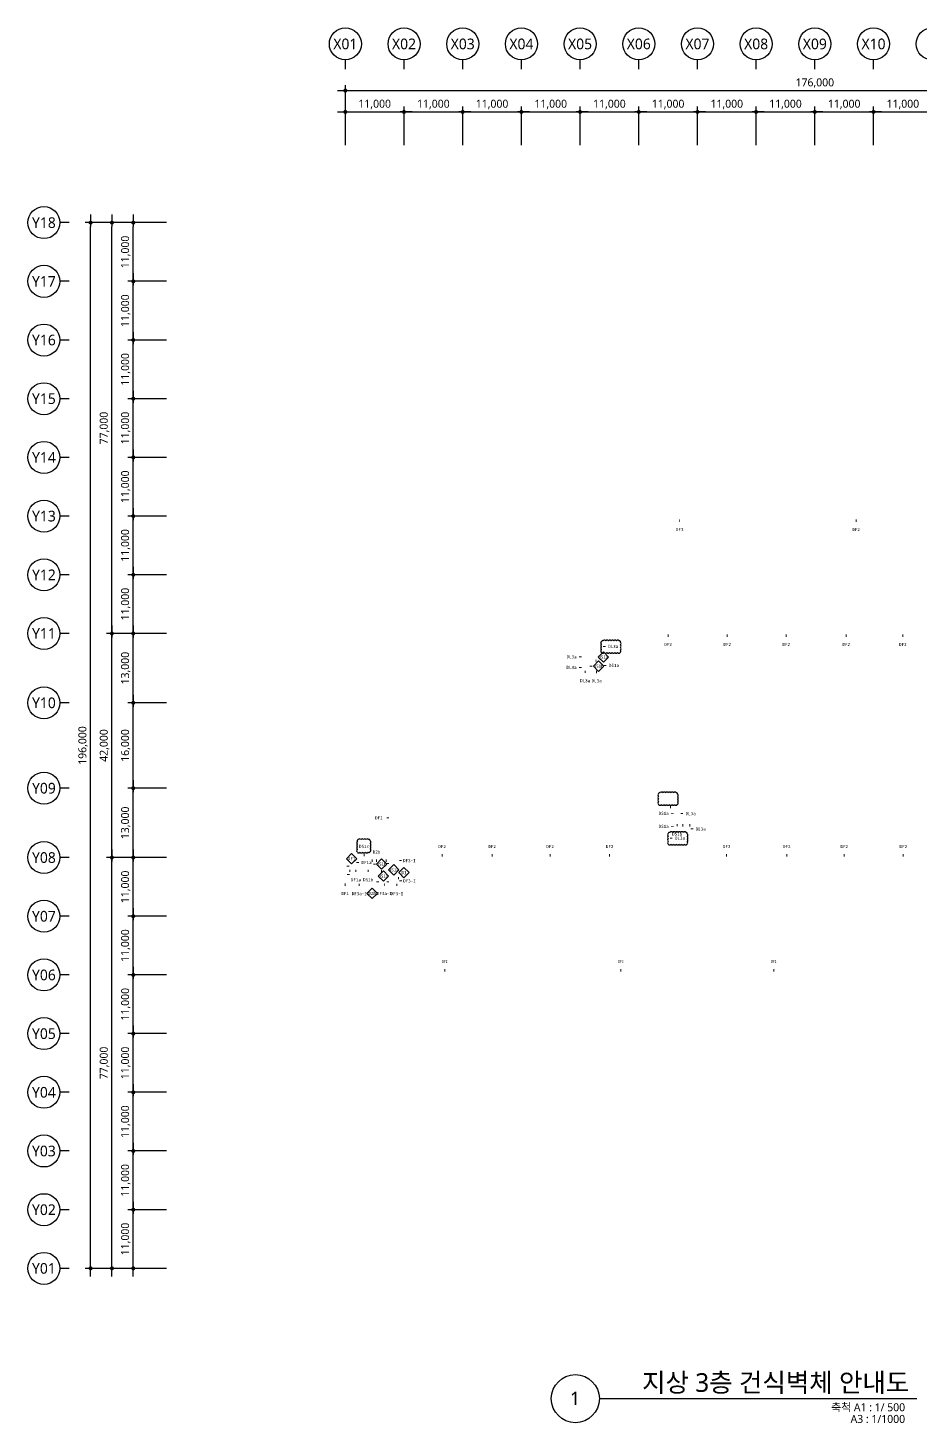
# Model space of a CAD drawing. Header units: millimetres. Extents: x 1205999 to 2806860, y 467935 to 2511436.
# Drawn here: x 2465999 to 2633231, y 1655935 to 1917436 of the extents above; entities that cross this region are included whole.
import ezdxf
from ezdxf.enums import TextEntityAlignment as Align

# ---------------------------------------------------------------- set-up
doc = ezdxf.new("R2010")
doc.units = ezdxf.units.MM
doc.header["$LTSCALE"] = 5
doc.header["$MEASUREMENT"] = 0
doc.layers.get('0').update_dxf_attribs({"linetype": 'CONTINUOUS'})
for name, color, linetype, lineweight in [('A-AXIS-BUBL', 7, 'CONTINUOUS', 25), ('A-DIMS', 7, 'CONTINUOUS', 25), ('A-MKXS-TEXT1', 3, 'CONTINUOUS', 25), ('A-MKXS-WALL', 6, 'CONTINUOUS', 20), ('A-XXXX-SYMB', 7, 'CONTINUOUS', 25), ('A-XXXX-TXT1', 3, 'CONTINUOUS', 25), ('A-XXXX-TXT2', 3, 'CONTINUOUS', 25), ('REV-202205', 20, 'CONTINUOUS', 25)]:
    doc.layers.add(name, color=color, linetype=linetype, lineweight=lineweight)
doc.layers.add('WAL-TAG', color=3, linetype='CONTINUOUS')
doc.styles.add('HY울릉도L', font='')
doc.styles.add('돋움체', font='')
doc.styles.add('라파즈석고', font='')
doc.styles.add('맑은고딕', font='malgun.ttf')
doc.styles.get('HY울릉도L').set_extended_font_data('HYwulM')
doc.styles.get('돋움체').set_extended_font_data('DotumChe')
doc.styles.get('라파즈석고').set_extended_font_data('DotumChe')
doc.dimstyles.new('CDIM', dxfattribs={"dimtxt": 3, "dimasz": 1.5, "dimexe": 2, "dimexo": 1, "dimgap": 1, "dimtad": 1, "dimdec": 0, "dimrnd": 0.5, "dimzin": 0, "dimdsep": 32, "dimlunit": 6, "dimtxsty": 'HY울릉도L', "dimblk1": '_CIDOT', "dimblk2": '_CIDOT', "dimsah": 1, "dimcen": 5.5, "dimclrd": 2, "dimclre": 2, "dimclrt": 7, "dimadec": 0, "dimazin": 0, "dimtfac": 1, "dimtdec": 0, "dimtix": 1, "dimtmove": 2, "dimatfit": 1, "dimldrblk": '_CIDOT', "dimfxl": 1, "dimtolj": 1, "dimtzin": 0, "dimlwd": -1, "dimarcsym": 0})

# ---------------------------------------------------------------- blocks, each defined once
blk = doc.blocks.new('_CIDOT')
at = {"color": 0, "linetype": 'ByBlock'}
blk.add_line((2, 0), (-1, 0), dxfattribs=at)
at = {"color": 0, "linetype": 'ByBlock', "const_width": 0.5}
blk.add_lwpolyline([(-0.25, 0, 1), (0.25, 0, 1)], format="xyb", close=True, dxfattribs=at)
blk = doc.blocks.new('*D4')
at = {"layer": 'A-DIMS', "lineweight": -2, "transparency": 16777216}
for p, q in [((93193, 67121), (85943, 67121)), ((93193, 56121), (85943, 56121))]:
    blk.add_line(p, q, dxfattribs=at)
at = {"layer": 'A-DIMS', "transparency": 16777216}
blk.add_line((86943, 56871), (86943, 66371), dxfattribs=at)
at = {"layer": 'A-DIMS', "transparency": 16777216, "xscale": 750, "yscale": 750, "zscale": 750}
for p, rotation in [((86943, 67121), 90), ((86943, 56121), 270)]:
    blk.add_blockref('_CIDOT', p, dxfattribs=dict(at, rotation=rotation))
at = {"layer": 'A-DIMS', "color": 3, "transparency": 16777216, "insert": (85538, 61621), "char_height": 1500, "attachment_point": 5, "rotation": 90, "style": '맑은고딕'}
blk.add_mtext('\\A1;11,000', dxfattribs=at)
blk = doc.blocks.new('*D5')
at = {"layer": 'A-DIMS', "lineweight": -2, "transparency": 16777216}
for p, q in [((93193, 78121), (85943, 78121)), ((93193, 67121), (85943, 67121))]:
    blk.add_line(p, q, dxfattribs=at)
at = {"layer": 'A-DIMS', "transparency": 16777216}
blk.add_line((86943, 67871), (86943, 77371), dxfattribs=at)
at = {"layer": 'A-DIMS', "transparency": 16777216, "xscale": 750, "yscale": 750, "zscale": 750}
for p, rotation in [((86943, 78121), 90), ((86943, 67121), 270)]:
    blk.add_blockref('_CIDOT', p, dxfattribs=dict(at, rotation=rotation))
at = {"layer": 'A-DIMS', "color": 3, "transparency": 16777216, "insert": (85538, 72621), "char_height": 1500, "attachment_point": 5, "rotation": 90, "style": '맑은고딕'}
blk.add_mtext('\\A1;11,000', dxfattribs=at)
blk = doc.blocks.new('*D6')
at = {"layer": 'A-DIMS', "lineweight": -2, "transparency": 16777216}
for p, q in [((93193, 89121), (85943, 89121)), ((93193, 78121), (85943, 78121))]:
    blk.add_line(p, q, dxfattribs=at)
at = {"layer": 'A-DIMS', "transparency": 16777216}
blk.add_line((86943, 78871), (86943, 88371), dxfattribs=at)
at = {"layer": 'A-DIMS', "transparency": 16777216, "xscale": 750, "yscale": 750, "zscale": 750}
for p, rotation in [((86943, 89121), 90), ((86943, 78121), 270)]:
    blk.add_blockref('_CIDOT', p, dxfattribs=dict(at, rotation=rotation))
at = {"layer": 'A-DIMS', "color": 3, "transparency": 16777216, "insert": (85538, 83621), "char_height": 1500, "attachment_point": 5, "rotation": 90, "style": '맑은고딕'}
blk.add_mtext('\\A1;11,000', dxfattribs=at)
blk = doc.blocks.new('*D7')
at = {"layer": 'A-DIMS', "lineweight": -2, "transparency": 16777216}
for p, q in [((93193, 100121), (85943, 100121)), ((93193, 89121), (85943, 89121))]:
    blk.add_line(p, q, dxfattribs=at)
at = {"layer": 'A-DIMS', "transparency": 16777216}
blk.add_line((86943, 89871), (86943, 99371), dxfattribs=at)
at = {"layer": 'A-DIMS', "transparency": 16777216, "xscale": 750, "yscale": 750, "zscale": 750}
for p, rotation in [((86943, 100121), 90), ((86943, 89121), 270)]:
    blk.add_blockref('_CIDOT', p, dxfattribs=dict(at, rotation=rotation))
at = {"layer": 'A-DIMS', "color": 3, "transparency": 16777216, "insert": (85538, 94621), "char_height": 1500, "attachment_point": 5, "rotation": 90, "style": '맑은고딕'}
blk.add_mtext('\\A1;11,000', dxfattribs=at)
blk = doc.blocks.new('*D8')
at = {"layer": 'A-DIMS', "lineweight": -2, "transparency": 16777216}
for p, q in [((93193, 111121), (85943, 111121)), ((93193, 100121), (85943, 100121))]:
    blk.add_line(p, q, dxfattribs=at)
at = {"layer": 'A-DIMS', "transparency": 16777216}
blk.add_line((86943, 100871), (86943, 110371), dxfattribs=at)
at = {"layer": 'A-DIMS', "transparency": 16777216, "xscale": 750, "yscale": 750, "zscale": 750}
for p, rotation in [((86943, 111121), 90), ((86943, 100121), 270)]:
    blk.add_blockref('_CIDOT', p, dxfattribs=dict(at, rotation=rotation))
at = {"layer": 'A-DIMS', "color": 3, "transparency": 16777216, "insert": (85538, 105621), "char_height": 1500, "attachment_point": 5, "rotation": 90, "style": '맑은고딕'}
blk.add_mtext('\\A1;11,000', dxfattribs=at)
blk = doc.blocks.new('*D9')
at = {"layer": 'A-DIMS', "lineweight": -2, "transparency": 16777216}
for p, q in [((93193, 122121), (85943, 122121)), ((93193, 111121), (85943, 111121))]:
    blk.add_line(p, q, dxfattribs=at)
at = {"layer": 'A-DIMS', "transparency": 16777216}
blk.add_line((86943, 111871), (86943, 121371), dxfattribs=at)
at = {"layer": 'A-DIMS', "transparency": 16777216, "xscale": 750, "yscale": 750, "zscale": 750}
for p, rotation in [((86943, 122121), 90), ((86943, 111121), 270)]:
    blk.add_blockref('_CIDOT', p, dxfattribs=dict(at, rotation=rotation))
at = {"layer": 'A-DIMS', "color": 3, "transparency": 16777216, "insert": (85538, 116621), "char_height": 1500, "attachment_point": 5, "rotation": 90, "style": '맑은고딕'}
blk.add_mtext('\\A1;11,000', dxfattribs=at)
blk = doc.blocks.new('*D10')
at = {"layer": 'A-DIMS', "lineweight": -2, "transparency": 16777216}
for p, q in [((93193, 135121), (85943, 135121)), ((93193, 122121), (85943, 122121))]:
    blk.add_line(p, q, dxfattribs=at)
at = {"layer": 'A-DIMS', "transparency": 16777216}
blk.add_line((86943, 122871), (86943, 134371), dxfattribs=at)
at = {"layer": 'A-DIMS', "transparency": 16777216, "xscale": 750, "yscale": 750, "zscale": 750}
for p, rotation in [((86943, 135121), 90), ((86943, 122121), 270)]:
    blk.add_blockref('_CIDOT', p, dxfattribs=dict(at, rotation=rotation))
at = {"layer": 'A-DIMS', "color": 3, "transparency": 16777216, "insert": (85538, 128621), "char_height": 1500, "attachment_point": 5, "rotation": 90, "style": '맑은고딕'}
blk.add_mtext('\\A1;13,000', dxfattribs=at)
blk = doc.blocks.new('*D11')
at = {"layer": 'A-DIMS', "lineweight": -2, "transparency": 16777216}
for p, q in [((93193, 151121), (85943, 151121)), ((93193, 135121), (85943, 135121))]:
    blk.add_line(p, q, dxfattribs=at)
at = {"layer": 'A-DIMS', "transparency": 16777216}
blk.add_line((86943, 135871), (86943, 150371), dxfattribs=at)
at = {"layer": 'A-DIMS', "transparency": 16777216, "xscale": 750, "yscale": 750, "zscale": 750}
for p, rotation in [((86943, 151121), 90), ((86943, 135121), 270)]:
    blk.add_blockref('_CIDOT', p, dxfattribs=dict(at, rotation=rotation))
at = {"layer": 'A-DIMS', "color": 3, "transparency": 16777216, "insert": (85538, 143121), "char_height": 1500, "attachment_point": 5, "rotation": 90, "style": '맑은고딕'}
blk.add_mtext('\\A1;16,000', dxfattribs=at)
blk = doc.blocks.new('*D12')
at = {"layer": 'A-DIMS', "lineweight": -2, "transparency": 16777216}
for p, q in [((93193, 164121), (85943, 164121)), ((93193, 151121), (85943, 151121))]:
    blk.add_line(p, q, dxfattribs=at)
at = {"layer": 'A-DIMS', "transparency": 16777216}
blk.add_line((86943, 151871), (86943, 163371), dxfattribs=at)
at = {"layer": 'A-DIMS', "transparency": 16777216, "xscale": 750, "yscale": 750, "zscale": 750}
for p, rotation in [((86943, 164121), 90), ((86943, 151121), 270)]:
    blk.add_blockref('_CIDOT', p, dxfattribs=dict(at, rotation=rotation))
at = {"layer": 'A-DIMS', "color": 3, "transparency": 16777216, "insert": (85538, 157621), "char_height": 1500, "attachment_point": 5, "rotation": 90, "style": '맑은고딕'}
blk.add_mtext('\\A1;13,000', dxfattribs=at)
blk = doc.blocks.new('*D13')
at = {"layer": 'A-DIMS', "lineweight": -2, "transparency": 16777216}
for p, q in [((93193, 175121), (85943, 175121)), ((93193, 164121), (85943, 164121))]:
    blk.add_line(p, q, dxfattribs=at)
at = {"layer": 'A-DIMS', "transparency": 16777216}
blk.add_line((86943, 164871), (86943, 174371), dxfattribs=at)
at = {"layer": 'A-DIMS', "transparency": 16777216, "xscale": 750, "yscale": 750, "zscale": 750}
for p, rotation in [((86943, 175121), 90), ((86943, 164121), 270)]:
    blk.add_blockref('_CIDOT', p, dxfattribs=dict(at, rotation=rotation))
at = {"layer": 'A-DIMS', "color": 3, "transparency": 16777216, "insert": (85538, 169621), "char_height": 1500, "attachment_point": 5, "rotation": 90, "style": '맑은고딕'}
blk.add_mtext('\\A1;11,000', dxfattribs=at)
blk = doc.blocks.new('*D14')
at = {"layer": 'A-DIMS', "lineweight": -2, "transparency": 16777216}
for p, q in [((93193, 186121), (85943, 186121)), ((93193, 175121), (85943, 175121))]:
    blk.add_line(p, q, dxfattribs=at)
at = {"layer": 'A-DIMS', "transparency": 16777216}
blk.add_line((86943, 175871), (86943, 185371), dxfattribs=at)
at = {"layer": 'A-DIMS', "transparency": 16777216, "xscale": 750, "yscale": 750, "zscale": 750}
for p, rotation in [((86943, 186121), 90), ((86943, 175121), 270)]:
    blk.add_blockref('_CIDOT', p, dxfattribs=dict(at, rotation=rotation))
at = {"layer": 'A-DIMS', "color": 3, "transparency": 16777216, "insert": (85538, 180621), "char_height": 1500, "attachment_point": 5, "rotation": 90, "style": '맑은고딕'}
blk.add_mtext('\\A1;11,000', dxfattribs=at)
blk = doc.blocks.new('*D15')
at = {"layer": 'A-DIMS', "lineweight": -2, "transparency": 16777216}
for p, q in [((93193, 197121), (85943, 197121)), ((93193, 186121), (85943, 186121))]:
    blk.add_line(p, q, dxfattribs=at)
at = {"layer": 'A-DIMS', "transparency": 16777216}
blk.add_line((86943, 186871), (86943, 196371), dxfattribs=at)
at = {"layer": 'A-DIMS', "transparency": 16777216, "xscale": 750, "yscale": 750, "zscale": 750}
for p, rotation in [((86943, 197121), 90), ((86943, 186121), 270)]:
    blk.add_blockref('_CIDOT', p, dxfattribs=dict(at, rotation=rotation))
at = {"layer": 'A-DIMS', "color": 3, "transparency": 16777216, "insert": (85538, 191621), "char_height": 1500, "attachment_point": 5, "rotation": 90, "style": '맑은고딕'}
blk.add_mtext('\\A1;11,000', dxfattribs=at)
blk = doc.blocks.new('*D16')
at = {"layer": 'A-DIMS', "lineweight": -2, "transparency": 16777216}
for p, q in [((93193, 208121), (85943, 208121)), ((93193, 197121), (85943, 197121))]:
    blk.add_line(p, q, dxfattribs=at)
at = {"layer": 'A-DIMS', "transparency": 16777216}
blk.add_line((86943, 197871), (86943, 207371), dxfattribs=at)
at = {"layer": 'A-DIMS', "transparency": 16777216, "xscale": 750, "yscale": 750, "zscale": 750}
for p, rotation in [((86943, 208121), 90), ((86943, 197121), 270)]:
    blk.add_blockref('_CIDOT', p, dxfattribs=dict(at, rotation=rotation))
at = {"layer": 'A-DIMS', "color": 3, "transparency": 16777216, "insert": (85538, 202621), "char_height": 1500, "attachment_point": 5, "rotation": 90, "style": '맑은고딕'}
blk.add_mtext('\\A1;11,000', dxfattribs=at)
blk = doc.blocks.new('*D17')
at = {"layer": 'A-DIMS', "lineweight": -2, "transparency": 16777216}
for p, q in [((93193, 219121), (85943, 219121)), ((93193, 208121), (85943, 208121))]:
    blk.add_line(p, q, dxfattribs=at)
at = {"layer": 'A-DIMS', "transparency": 16777216}
blk.add_line((86943, 208871), (86943, 218371), dxfattribs=at)
at = {"layer": 'A-DIMS', "transparency": 16777216, "xscale": 750, "yscale": 750, "zscale": 750}
for p, rotation in [((86943, 219121), 90), ((86943, 208121), 270)]:
    blk.add_blockref('_CIDOT', p, dxfattribs=dict(at, rotation=rotation))
at = {"layer": 'A-DIMS', "color": 3, "transparency": 16777216, "insert": (85538, 213621), "char_height": 1500, "attachment_point": 5, "rotation": 90, "style": '맑은고딕'}
blk.add_mtext('\\A1;11,000', dxfattribs=at)
blk = doc.blocks.new('*D18')
at = {"layer": 'A-DIMS', "lineweight": -2, "transparency": 16777216}
for p, q in [((93193, 230121), (85943, 230121)), ((93193, 219121), (85943, 219121))]:
    blk.add_line(p, q, dxfattribs=at)
at = {"layer": 'A-DIMS', "transparency": 16777216}
blk.add_line((86943, 219871), (86943, 229371), dxfattribs=at)
at = {"layer": 'A-DIMS', "transparency": 16777216, "xscale": 750, "yscale": 750, "zscale": 750}
for p, rotation in [((86943, 230121), 90), ((86943, 219121), 270)]:
    blk.add_blockref('_CIDOT', p, dxfattribs=dict(at, rotation=rotation))
at = {"layer": 'A-DIMS', "color": 3, "transparency": 16777216, "insert": (85538, 224621), "char_height": 1500, "attachment_point": 5, "rotation": 90, "style": '맑은고딕'}
blk.add_mtext('\\A1;11,000', dxfattribs=at)
blk = doc.blocks.new('*D19')
at = {"layer": 'A-DIMS', "lineweight": -2, "transparency": 16777216}
for p, q in [((93193, 241121), (85943, 241121)), ((93193, 230121), (85943, 230121))]:
    blk.add_line(p, q, dxfattribs=at)
at = {"layer": 'A-DIMS', "transparency": 16777216}
blk.add_line((86943, 230871), (86943, 240371), dxfattribs=at)
at = {"layer": 'A-DIMS', "transparency": 16777216, "xscale": 750, "yscale": 750, "zscale": 750}
for p, rotation in [((86943, 241121), 90), ((86943, 230121), 270)]:
    blk.add_blockref('_CIDOT', p, dxfattribs=dict(at, rotation=rotation))
at = {"layer": 'A-DIMS', "color": 3, "transparency": 16777216, "insert": (85538, 235621), "char_height": 1500, "attachment_point": 5, "rotation": 90, "style": '맑은고딕'}
blk.add_mtext('\\A1;11,000', dxfattribs=at)
blk = doc.blocks.new('*D20')
at = {"layer": 'A-DIMS', "lineweight": -2, "transparency": 16777216}
for p, q in [((93193, 122121), (81943, 122121)), ((93193, 45121), (81943, 45121))]:
    blk.add_line(p, q, dxfattribs=at)
at = {"layer": 'A-DIMS', "transparency": 16777216}
blk.add_line((82943, 45871), (82943, 121371), dxfattribs=at)
at = {"layer": 'A-DIMS', "transparency": 16777216, "xscale": 750, "yscale": 750, "zscale": 750}
for p, rotation in [((82943, 122121), 90), ((82943, 45121), 270)]:
    blk.add_blockref('_CIDOT', p, dxfattribs=dict(at, rotation=rotation))
at = {"layer": 'A-DIMS', "color": 3, "transparency": 16777216, "insert": (81542, 83621), "char_height": 1500, "attachment_point": 5, "rotation": 90, "style": '맑은고딕'}
blk.add_mtext('\\A1;77,000', dxfattribs=at)
blk = doc.blocks.new('*D21')
at = {"layer": 'A-DIMS', "lineweight": -2, "transparency": 16777216}
for p, q in [((93193, 241121), (77943, 241121)), ((93193, 45121), (77943, 45121))]:
    blk.add_line(p, q, dxfattribs=at)
at = {"layer": 'A-DIMS', "transparency": 16777216}
blk.add_line((78943, 45871), (78943, 240371), dxfattribs=at)
at = {"layer": 'A-DIMS', "transparency": 16777216, "xscale": 750, "yscale": 750, "zscale": 750}
for p, rotation in [((78943, 241121), 90), ((78943, 45121), 270)]:
    blk.add_blockref('_CIDOT', p, dxfattribs=dict(at, rotation=rotation))
at = {"layer": 'A-DIMS', "color": 3, "transparency": 16777216, "insert": (77538, 143121), "char_height": 1500, "attachment_point": 5, "rotation": 90, "style": '맑은고딕'}
blk.add_mtext('\\A1;196,000', dxfattribs=at)
blk = doc.blocks.new('*D22')
at = {"layer": 'A-DIMS', "lineweight": -2, "transparency": 16777216}
for p, q in [((93193, 56121), (85943, 56121)), ((93193, 45121), (85943, 45121))]:
    blk.add_line(p, q, dxfattribs=at)
at = {"layer": 'A-DIMS', "transparency": 16777216}
blk.add_line((86943, 45871), (86943, 55371), dxfattribs=at)
at = {"layer": 'A-DIMS', "transparency": 16777216, "xscale": 750, "yscale": 750, "zscale": 750}
for p, rotation in [((86943, 56121), 90), ((86943, 45121), 270)]:
    blk.add_blockref('_CIDOT', p, dxfattribs=dict(at, rotation=rotation))
at = {"layer": 'A-DIMS', "color": 3, "transparency": 16777216, "insert": (85538, 50621), "char_height": 1500, "attachment_point": 5, "rotation": 90, "style": '맑은고딕'}
blk.add_mtext('\\A1;11,000', dxfattribs=at)
blk = doc.blocks.new('*D23')
at = {"layer": 'A-DIMS', "lineweight": -2, "transparency": 16777216}
for p, q in [((93193, 164121), (81943, 164121)), ((93193, 122121), (81943, 122121))]:
    blk.add_line(p, q, dxfattribs=at)
at = {"layer": 'A-DIMS', "transparency": 16777216}
blk.add_line((82943, 122871), (82943, 163371), dxfattribs=at)
at = {"layer": 'A-DIMS', "transparency": 16777216, "xscale": 750, "yscale": 750, "zscale": 750}
for p, rotation in [((82943, 164121), 90), ((82943, 122121), 270)]:
    blk.add_blockref('_CIDOT', p, dxfattribs=dict(at, rotation=rotation))
at = {"layer": 'A-DIMS', "color": 3, "transparency": 16777216, "insert": (81542, 143121), "char_height": 1500, "attachment_point": 5, "rotation": 90, "style": '맑은고딕'}
blk.add_mtext('\\A1;42,000', dxfattribs=at)
blk = doc.blocks.new('*D24')
at = {"layer": 'A-DIMS', "lineweight": -2, "transparency": 16777216}
for p, q in [((93193, 241121), (81943, 241121)), ((93193, 164121), (81943, 164121))]:
    blk.add_line(p, q, dxfattribs=at)
at = {"layer": 'A-DIMS', "transparency": 16777216}
blk.add_line((82943, 164871), (82943, 240371), dxfattribs=at)
at = {"layer": 'A-DIMS', "transparency": 16777216, "xscale": 750, "yscale": 750, "zscale": 750}
for p, rotation in [((82943, 241121), 90), ((82943, 164121), 270)]:
    blk.add_blockref('_CIDOT', p, dxfattribs=dict(at, rotation=rotation))
at = {"layer": 'A-DIMS', "color": 3, "transparency": 16777216, "insert": (81542, 202621), "char_height": 1500, "attachment_point": 5, "rotation": 90, "style": '맑은고딕'}
blk.add_mtext('\\A1;77,000', dxfattribs=at)
blk = doc.blocks.new('*D25')
at = {"layer": 'A-DIMS', "lineweight": -2, "transparency": 16777216}
for p, q in [((148693, 255621), (148693, 262871)), ((159693, 255621), (159693, 262871))]:
    blk.add_line(p, q, dxfattribs=at)
at = {"layer": 'A-DIMS', "transparency": 16777216}
blk.add_line((149443, 261871), (158943, 261871), dxfattribs=at)
at = {"layer": 'A-DIMS', "transparency": 16777216, "xscale": 750, "yscale": 750, "zscale": 750, "rotation": 180}
blk.add_blockref('_CIDOT', (148693, 261871), dxfattribs=at)
at = {"layer": 'A-DIMS', "transparency": 16777216, "xscale": 750, "yscale": 750, "zscale": 750}
blk.add_blockref('_CIDOT', (159693, 261871), dxfattribs=at)
at = {"layer": 'A-DIMS', "color": 3, "transparency": 16777216, "insert": (154193, 263275), "char_height": 1500, "attachment_point": 5, "style": '맑은고딕'}
blk.add_mtext('\\A1;11,000', dxfattribs=at)
blk = doc.blocks.new('*D26')
at = {"layer": 'A-DIMS', "lineweight": -2, "transparency": 16777216}
for p, q in [((159693, 255621), (159693, 262871)), ((170693, 255621), (170693, 262871))]:
    blk.add_line(p, q, dxfattribs=at)
at = {"layer": 'A-DIMS', "transparency": 16777216}
blk.add_line((160443, 261871), (169943, 261871), dxfattribs=at)
at = {"layer": 'A-DIMS', "transparency": 16777216, "xscale": 750, "yscale": 750, "zscale": 750, "rotation": 180}
blk.add_blockref('_CIDOT', (159693, 261871), dxfattribs=at)
at = {"layer": 'A-DIMS', "transparency": 16777216, "xscale": 750, "yscale": 750, "zscale": 750}
blk.add_blockref('_CIDOT', (170693, 261871), dxfattribs=at)
at = {"layer": 'A-DIMS', "color": 3, "transparency": 16777216, "insert": (165193, 263275), "char_height": 1500, "attachment_point": 5, "style": '맑은고딕'}
blk.add_mtext('\\A1;11,000', dxfattribs=at)
blk = doc.blocks.new('*D27')
at = {"layer": 'A-DIMS', "lineweight": -2, "transparency": 16777216}
for p, q in [((170693, 255621), (170693, 262871)), ((181693, 255621), (181693, 262871))]:
    blk.add_line(p, q, dxfattribs=at)
at = {"layer": 'A-DIMS', "transparency": 16777216}
blk.add_line((171443, 261871), (180943, 261871), dxfattribs=at)
at = {"layer": 'A-DIMS', "transparency": 16777216, "xscale": 750, "yscale": 750, "zscale": 750, "rotation": 180}
blk.add_blockref('_CIDOT', (170693, 261871), dxfattribs=at)
at = {"layer": 'A-DIMS', "transparency": 16777216, "xscale": 750, "yscale": 750, "zscale": 750}
blk.add_blockref('_CIDOT', (181693, 261871), dxfattribs=at)
at = {"layer": 'A-DIMS', "color": 3, "transparency": 16777216, "insert": (176193, 263275), "char_height": 1500, "attachment_point": 5, "style": '맑은고딕'}
blk.add_mtext('\\A1;11,000', dxfattribs=at)
blk = doc.blocks.new('*D28')
at = {"layer": 'A-DIMS', "lineweight": -2, "transparency": 16777216}
for p, q in [((181693, 255621), (181693, 262871)), ((192693, 255621), (192693, 262871))]:
    blk.add_line(p, q, dxfattribs=at)
at = {"layer": 'A-DIMS', "transparency": 16777216}
blk.add_line((182443, 261871), (191943, 261871), dxfattribs=at)
at = {"layer": 'A-DIMS', "transparency": 16777216, "xscale": 750, "yscale": 750, "zscale": 750, "rotation": 180}
blk.add_blockref('_CIDOT', (181693, 261871), dxfattribs=at)
at = {"layer": 'A-DIMS', "transparency": 16777216, "xscale": 750, "yscale": 750, "zscale": 750}
blk.add_blockref('_CIDOT', (192693, 261871), dxfattribs=at)
at = {"layer": 'A-DIMS', "color": 3, "transparency": 16777216, "insert": (187193, 263275), "char_height": 1500, "attachment_point": 5, "style": '맑은고딕'}
blk.add_mtext('\\A1;11,000', dxfattribs=at)
blk = doc.blocks.new('*D29')
at = {"layer": 'A-DIMS', "lineweight": -2, "transparency": 16777216}
for p, q in [((192693, 255621), (192693, 262871)), ((203693, 255621), (203693, 262871))]:
    blk.add_line(p, q, dxfattribs=at)
at = {"layer": 'A-DIMS', "transparency": 16777216}
blk.add_line((193443, 261871), (202943, 261871), dxfattribs=at)
at = {"layer": 'A-DIMS', "transparency": 16777216, "xscale": 750, "yscale": 750, "zscale": 750, "rotation": 180}
blk.add_blockref('_CIDOT', (192693, 261871), dxfattribs=at)
at = {"layer": 'A-DIMS', "transparency": 16777216, "xscale": 750, "yscale": 750, "zscale": 750}
blk.add_blockref('_CIDOT', (203693, 261871), dxfattribs=at)
at = {"layer": 'A-DIMS', "color": 3, "transparency": 16777216, "insert": (198193, 263275), "char_height": 1500, "attachment_point": 5, "style": '맑은고딕'}
blk.add_mtext('\\A1;11,000', dxfattribs=at)
blk = doc.blocks.new('*D30')
at = {"layer": 'A-DIMS', "lineweight": -2, "transparency": 16777216}
for p, q in [((203693, 255621), (203693, 262871)), ((214693, 255621), (214693, 262871))]:
    blk.add_line(p, q, dxfattribs=at)
at = {"layer": 'A-DIMS', "transparency": 16777216}
blk.add_line((204443, 261871), (213943, 261871), dxfattribs=at)
at = {"layer": 'A-DIMS', "transparency": 16777216, "xscale": 750, "yscale": 750, "zscale": 750, "rotation": 180}
blk.add_blockref('_CIDOT', (203693, 261871), dxfattribs=at)
at = {"layer": 'A-DIMS', "transparency": 16777216, "xscale": 750, "yscale": 750, "zscale": 750}
blk.add_blockref('_CIDOT', (214693, 261871), dxfattribs=at)
at = {"layer": 'A-DIMS', "color": 3, "transparency": 16777216, "insert": (209193, 263275), "char_height": 1500, "attachment_point": 5, "style": '맑은고딕'}
blk.add_mtext('\\A1;11,000', dxfattribs=at)
blk = doc.blocks.new('*D31')
at = {"layer": 'A-DIMS', "lineweight": -2, "transparency": 16777216}
for p, q in [((214693, 255621), (214693, 262871)), ((225693, 255621), (225693, 262871))]:
    blk.add_line(p, q, dxfattribs=at)
at = {"layer": 'A-DIMS', "transparency": 16777216}
blk.add_line((215443, 261871), (224943, 261871), dxfattribs=at)
at = {"layer": 'A-DIMS', "transparency": 16777216, "xscale": 750, "yscale": 750, "zscale": 750, "rotation": 180}
blk.add_blockref('_CIDOT', (214693, 261871), dxfattribs=at)
at = {"layer": 'A-DIMS', "transparency": 16777216, "xscale": 750, "yscale": 750, "zscale": 750}
blk.add_blockref('_CIDOT', (225693, 261871), dxfattribs=at)
at = {"layer": 'A-DIMS', "color": 3, "transparency": 16777216, "insert": (220193, 263275), "char_height": 1500, "attachment_point": 5, "style": '맑은고딕'}
blk.add_mtext('\\A1;11,000', dxfattribs=at)
blk = doc.blocks.new('*D32')
at = {"layer": 'A-DIMS', "lineweight": -2, "transparency": 16777216}
for p, q in [((225693, 255621), (225693, 262871)), ((236693, 255621), (236693, 262871))]:
    blk.add_line(p, q, dxfattribs=at)
at = {"layer": 'A-DIMS', "transparency": 16777216}
blk.add_line((226443, 261871), (235943, 261871), dxfattribs=at)
at = {"layer": 'A-DIMS', "transparency": 16777216, "xscale": 750, "yscale": 750, "zscale": 750, "rotation": 180}
blk.add_blockref('_CIDOT', (225693, 261871), dxfattribs=at)
at = {"layer": 'A-DIMS', "transparency": 16777216, "xscale": 750, "yscale": 750, "zscale": 750}
blk.add_blockref('_CIDOT', (236693, 261871), dxfattribs=at)
at = {"layer": 'A-DIMS', "color": 3, "transparency": 16777216, "insert": (231193, 263275), "char_height": 1500, "attachment_point": 5, "style": '맑은고딕'}
blk.add_mtext('\\A1;11,000', dxfattribs=at)
blk = doc.blocks.new('*D38')
at = {"layer": 'A-DIMS', "lineweight": -2, "transparency": 16777216}
for p, q in [((126693, 255621), (126693, 266871)), ((302693, 255621), (302693, 266871))]:
    blk.add_line(p, q, dxfattribs=at)
at = {"layer": 'A-DIMS', "transparency": 16777216}
blk.add_line((127443, 265871), (301943, 265871), dxfattribs=at)
at = {"layer": 'A-DIMS', "transparency": 16777216, "xscale": 750, "yscale": 750, "zscale": 750, "rotation": 180}
blk.add_blockref('_CIDOT', (126693, 265871), dxfattribs=at)
at = {"layer": 'A-DIMS', "transparency": 16777216, "xscale": 750, "yscale": 750, "zscale": 750}
blk.add_blockref('_CIDOT', (302693, 265871), dxfattribs=at)
at = {"layer": 'A-DIMS', "color": 3, "transparency": 16777216, "insert": (214693, 267275), "char_height": 1500, "attachment_point": 5, "style": '맑은고딕'}
blk.add_mtext('\\A1;176,000', dxfattribs=at)
blk = doc.blocks.new('*D40')
at = {"layer": 'A-DIMS', "lineweight": -2, "transparency": 16777216}
for p, q in [((126693, 255621), (126693, 262871)), ((137693, 255621), (137693, 262871))]:
    blk.add_line(p, q, dxfattribs=at)
at = {"layer": 'A-DIMS', "transparency": 16777216}
blk.add_line((127443, 261871), (136943, 261871), dxfattribs=at)
at = {"layer": 'A-DIMS', "transparency": 16777216, "xscale": 750, "yscale": 750, "zscale": 750, "rotation": 180}
blk.add_blockref('_CIDOT', (126693, 261871), dxfattribs=at)
at = {"layer": 'A-DIMS', "transparency": 16777216, "xscale": 750, "yscale": 750, "zscale": 750}
blk.add_blockref('_CIDOT', (137693, 261871), dxfattribs=at)
at = {"layer": 'A-DIMS', "color": 3, "transparency": 16777216, "insert": (132193, 263275), "char_height": 1500, "attachment_point": 5, "style": '맑은고딕'}
blk.add_mtext('\\A1;11,000', dxfattribs=at)
blk = doc.blocks.new('*D41')
at = {"layer": 'A-DIMS', "lineweight": -2, "transparency": 16777216}
for p, q in [((137693, 255621), (137693, 262871)), ((148693, 255621), (148693, 262871))]:
    blk.add_line(p, q, dxfattribs=at)
at = {"layer": 'A-DIMS', "transparency": 16777216}
blk.add_line((138443, 261871), (147943, 261871), dxfattribs=at)
at = {"layer": 'A-DIMS', "transparency": 16777216, "xscale": 750, "yscale": 750, "zscale": 750, "rotation": 180}
blk.add_blockref('_CIDOT', (137693, 261871), dxfattribs=at)
at = {"layer": 'A-DIMS', "transparency": 16777216, "xscale": 750, "yscale": 750, "zscale": 750}
blk.add_blockref('_CIDOT', (148693, 261871), dxfattribs=at)
at = {"layer": 'A-DIMS', "color": 3, "transparency": 16777216, "insert": (143193, 263275), "char_height": 1500, "attachment_point": 5, "style": '맑은고딕'}
blk.add_mtext('\\A1;11,000', dxfattribs=at)
blk = doc.blocks.new('wall-tag-02')
at = {"layer": 'A-MKXS-WALL'}
blk.add_lwpolyline([(0, 1185, 112, 112, 0), (0, 885, 0, 0, 0), (0, 608, 0, 0, 0), (-608, 0, 0, 0, 0), (0, -608, 0, 0, 0), (608, 0, 0, 0, 0), (0, 608, 0, 0, 0)], format="xyseb", dxfattribs=at)
blk = doc.blocks.new('wall-tag-01')
blk.add_wipeout([(86681, 26087), (86074, 25480), (86681, 24872), (87289, 25480)]).dxf.layer = 'A-MKXS-WALL'
at = {"layer": 'A-MKXS-WALL'}
blk.add_lwpolyline([(86681, 26087), (86074, 25480), (86681, 24872), (87289, 25480)], close=True, dxfattribs=at)
blk = doc.blocks.new('DIM(210222)')
for p, q in [((126693, 269870.6), (126693, 271620.6)), ((137693, 269870.6), (137693, 271620.6)), ((148693, 269870.6), (148693, 271620.6)), ((159693, 269870.6), (159693, 271620.6)), ((170693, 269870.6), (170693, 271620.6)), ((181693, 269870.6), (181693, 271620.6)), ((192693, 269870.6), (192693, 271620.6)), ((203693, 269870.6), (203693, 271620.6)), ((214693, 269870.6), (214693, 271620.6)), ((225693, 269870.6), (225693, 271620.6)), ((74943, 241120.6), (73193, 241120.6)), ((74943, 230120.6), (73193, 230120.6)), ((74943, 219120.6), (73193, 219120.6)), ((74943, 208120.6), (73193, 208120.6)), ((74943, 197120.6), (73193, 197120.6)), ((74943, 186120.6), (73193, 186120.6)), ((74943, 175120.6), (73193, 175120.6)), ((74943, 164120.6), (73193, 164120.6)), ((74943, 151120.6), (73193, 151120.6)), ((74943, 135120.6), (73193, 135120.6)), ((74943, 122120.6), (73193, 122120.6)), ((74943, 111120.6), (73193, 111120.6)), ((74943, 100120.6), (73193, 100120.6)), ((74943, 89120.6), (73193, 89120.6)), ((74943, 78120.6), (73193, 78120.6)), ((74943, 67120.6), (73193, 67120.6)), ((74943, 56120.6), (73193, 56120.6)), ((74943, 45120.6), (73193, 45120.6))]:
    blk.add_line(p, q)
at = {"layer": 'A-AXIS-BUBL', "ltscale": 0.2}
for centre in [(126693, 274620.6), (137693, 274620.6), (148693, 274620.6), (159693, 274620.6), (170693, 274620.6), (181693, 274620.6), (192693, 274620.6), (203693, 274620.6), (214693, 274620.6), (225693, 274620.6), (236693, 274620.6), (70193, 241120.6), (70193, 230120.6), (70193, 219120.6), (70193, 208120.6), (70193, 197120.6), (70193, 186120.6), (70193, 175120.6), (70193, 164120.6), (70193, 151120.6), (70193, 135120.6), (70193, 122120.6), (70193, 111120.6), (70193, 100120.6), (70193, 89120.6), (70193, 78120.6), (70193, 67120.6), (70193, 56120.6), (70193, 45120.6)]:
    blk.add_circle(centre, 3000, dxfattribs=at)
at = {"layer": 'A-XXXX-TXT2', "ltscale": 0.2, "style": '맑은고딕'}
for s, p in [('X01', (126693, 274620.6)), ('X02', (137693, 274620.6)), ('X03', (148693, 274620.6)), ('X04', (159693, 274620.6)), ('X05', (170693, 274620.6)), ('X06', (181693, 274620.6)), ('X07', (192693, 274620.6)), ('X08', (203693, 274620.6)), ('X09', (214693, 274620.6)), ('X10', (225693, 274620.6)), ('Y18', (70193, 241120.6)), ('Y17', (70193, 230120.6)), ('Y16', (70193, 219120.6)), ('Y15', (70193, 208120.6)), ('Y14', (70193, 197120.6)), ('Y13', (70193, 186120.6)), ('Y12', (70193, 175120.6)), ('Y11', (70193, 164120.6)), ('Y10', (70193, 151120.6)), ('Y09', (70193, 135120.6)), ('Y08', (70193, 122120.6)), ('Y07', (70193, 111120.6)), ('Y06', (70193, 100120.6)), ('Y05', (70193, 89120.6)), ('Y04', (70193, 78120.6)), ('Y03', (70193, 67120.6)), ('Y02', (70193, 56120.6)), ('Y01', (70193, 45120.6))]:
    blk.add_text(s, height=2000, dxfattribs=at).set_placement(p, align=Align.MIDDLE)
at = {"layer": 'A-DIMS'}
for p1, p2, distance, picture, middle in [((126693, 255120.6), (302693, 255120.6), 10750, '*D38', (214693, 267275.5)), ((126693, 255120.6), (137693, 255120.6), 6750, '*D40', (132193, 263275.5)), ((137693, 255120.6), (148693, 255120.6), 6750, '*D41', (143193, 263275.5)), ((148693, 255120.6), (159693, 255120.6), 6750, '*D25', (154193, 263275.5)), ((159693, 255120.6), (170693, 255120.6), 6750, '*D26', (165193, 263275.5)), ((170693, 255120.6), (181693, 255120.6), 6750, '*D27', (176193, 263275.5)), ((181693, 255120.6), (192693, 255120.6), 6750, '*D28', (187193, 263275.5)), ((192693, 255120.6), (203693, 255120.6), 6750, '*D29', (198193, 263275.5)), ((203693, 255120.6), (214693, 255120.6), 6750, '*D30', (209193, 263275.5)), ((214693, 255120.6), (225693, 255120.6), 6750, '*D31', (220193, 263275.5)), ((225693, 255120.6), (236693, 255120.6), 6750, '*D32', (231193, 263275.5)), ((93693, 45120.6), (93693, 241120.6), 14750, '*D21', (77538.1, 143120.6)), ((93693, 164120.6), (93693, 241120.6), 10750, '*D24', (81542.2, 202620.6)), ((93693, 230120.6), (93693, 241120.6), 6750, '*D19', (85538.1, 235620.6)), ((93693, 219120.6), (93693, 230120.6), 6750, '*D18', (85538.1, 224620.6)), ((93693, 208120.6), (93693, 219120.6), 6750, '*D17', (85538.1, 213620.6)), ((93693, 197120.6), (93693, 208120.6), 6750, '*D16', (85538.1, 202620.6)), ((93693, 186120.6), (93693, 197120.6), 6750, '*D15', (85538.1, 191620.6)), ((93693, 175120.6), (93693, 186120.6), 6750, '*D14', (85538.1, 180620.6)), ((93693, 164120.6), (93693, 175120.6), 6750, '*D13', (85538.1, 169620.6)), ((93693, 122120.6), (93693, 164120.6), 10750, '*D23', (81542.2, 143120.6)), ((93693, 151120.6), (93693, 164120.6), 6750, '*D12', (85538.1, 157620.6)), ((93693, 135120.6), (93693, 151120.6), 6750, '*D11', (85538.1, 143120.6)), ((93693, 122120.6), (93693, 135120.6), 6750, '*D10', (85538.1, 128620.6)), ((93693, 45120.6), (93693, 122120.6), 10750, '*D20', (81542.2, 83620.6)), ((93693, 111120.6), (93693, 122120.6), 6750, '*D9', (85538.1, 116620.6)), ((93693, 100120.6), (93693, 111120.6), 6750, '*D8', (85538.1, 105620.6)), ((93693, 89120.6), (93693, 100120.6), 6750, '*D7', (85538.1, 94620.6)), ((93693, 78120.6), (93693, 89120.6), 6750, '*D6', (85538.1, 83620.6)), ((93693, 67120.6), (93693, 78120.6), 6750, '*D5', (85538.1, 72620.6)), ((93693, 56120.6), (93693, 67120.6), 6750, '*D4', (85538.1, 61620.6)), ((93693, 45120.6), (93693, 56120.6), 6750, '*D22', (85538.1, 50620.6))]:
    dim = blk.add_aligned_dim(p1=p1, p2=p2, distance=distance, dimstyle='CDIM', override={"dimscale": 500, "dimtxsty": '맑은고딕', "dimclrd": 256, "dimclre": 256, "dimclrt": 3}, dxfattribs=at)
    dim.commit()
    dim.dimension.update_dxf_attribs({"geometry": picture, "text_midpoint": middle})

msp = doc.modelspace()

# ---------------------------------------------------------------- linework, layer by layer
at = {"layer": 'A-MKXS-WALL'}
for points in [[(2572482, 1798599, 180, 180, 0), (2572482, 1799079, 0, 0, 0), (2572482, 1799523, 0, 0, 0), (2572898, 1799523, 0, 0, 0)], [(2571300, 1797808, 180, 180, 0), (2571780, 1797808, 0, 0, 0), (2572002, 1797808, 0, 0, 0)], [(2588768, 1768222, 180, 180, 0), (2588768, 1767742, 0, 0, 0), (2588768, 1767298, 0, 0, 0), (2590216, 1767298, 0, 0, 0)], [(2590059, 1768222, 180, 180, 0), (2590059, 1767742, 0, 0, 0), (2590059, 1767298, 0, 0, 0), (2590059, 1767298, 0, 0, 0)], [(2525759, 1760336, 180, 180, 0), (2526239, 1760336, 0, 0, 0), (2526683, 1760336, 0, 0, 0), (2526683, 1760751, 0, 0, 0)], [(2530533, 1761096, 180, 180, 0), (2530533, 1761576, 0, 0, 0), (2530533, 1762019, 0, 0, 0), (2531357, 1762019, 0, 0, 0)], [(2530717, 1760704, 180, 180, 0), (2531197, 1760704, 0, 0, 0), (2531321, 1760704, 0, 0, 0)], [(2533167, 1761096, 180, 180, 0), (2533167, 1761576, 0, 0, 0), (2533167, 1762019, 0, 0, 0), (2531357, 1762019, 0, 0, 0)], [(2533209, 1760794, 180, 180, 0), (2533689, 1760794, 0, 0, 0), (2534573, 1760794, 0, 0, 0), (2534573, 1760603, 0, 0, 0)], [(2525800, 1758753, 180, 180, 0), (2526280, 1758753, 0, 0, 0), (2526404, 1758753, 0, 0, 0)], [(2526352, 1759676, 180, 180, 0), (2526352, 1759196, 0, 0, 0), (2526352, 1758753, 0, 0, 0), (2527482, 1758753, 0, 0, 0)], [(2531818, 1757380, 180, 180, 0), (2531338, 1757380, 0, 0, 0), (2530526, 1757380, 0, 0, 0), (2530526, 1756175, 0, 0, 0)], [(2532293, 1759128, 180, 180, 0), (2532293, 1759608, 0, 0, 0), (2532293, 1759732, 0, 0, 0)], [(2533698, 1757380, 180, 180, 0), (2533218, 1757380, 0, 0, 0), (2532636, 1757380, 0, 0, 0), (2532636, 1757481, 0, 0, 0)], [(2535443, 1757840, 180, 180, 0), (2535443, 1758320, 0, 0, 0), (2535443, 1759113, 0, 0, 0), (2535519, 1759113, 0, 0, 0)]]:
    msp.add_lwpolyline(points, format="xyseb", dxfattribs=at)
at = {"layer": 'A-XXXX-SYMB'}
msp.add_line((2573110, 1660515), (2632631, 1660515), dxfattribs=at)
msp.add_circle((2568610, 1660515), 4500, dxfattribs=at)
at = {"layer": 'REV-202205'}
for points in [[(2584223, 1771877, 0.5205671), (2584723, 1771877, 0.5205671), (2585223, 1771877, 0.5205671), (2585723, 1771877, 0.5205671), (2586223, 1771877, 0.5205671), (2586723, 1771877, 0.5205671), (2587223, 1771877, 0.5205671), (2587723, 1771877, 0.5205671), (2587784, 1772316, 0.5205671), (2587784, 1772816, 0.5205671), (2587784, 1773316, 0.5205671), (2587784, 1773816, 0.5205671), (2587554, 1774086, 0.5205671), (2587054, 1774086, 0.5205671), (2586554, 1774086, 0.5205671), (2586054, 1774086, 0.5205671), (2585554, 1774086, 0.5205671), (2585054, 1774086, 0.5205671), (2584554, 1774086, 0.5205671), (2584223, 1773918, 0.5205671), (2584223, 1773418, 0.5205671), (2584223, 1772918, 0.5205671), (2584223, 1772418, 0.5205671)], [(2586028, 1764425, 0.5205671), (2586528, 1764425, 0.5205671), (2587028, 1764425, 0.5205671), (2587528, 1764425, 0.5205671), (2588028, 1764425, 0.5205671), (2588528, 1764425, 0.5205671), (2589028, 1764425, 0.5205671), (2589528, 1764425, 0.5205671), (2589590, 1764863, 0.5205671), (2589590, 1765363, 0.5205671), (2589590, 1765863, 0.5205671), (2589590, 1766363, 0.5205671), (2589360, 1766634, 0.5205671), (2588860, 1766634, 0.5205671), (2588360, 1766634, 0.5205671), (2587860, 1766634, 0.5205671), (2587360, 1766634, 0.5205671), (2586860, 1766634, 0.5205671), (2586360, 1766634, 0.5205671), (2586028, 1766465, 0.5205671), (2586028, 1765965, 0.5205671), (2586028, 1765465, 0.5205671), (2586028, 1764965, 0.5205671)]]:
    msp.add_lwpolyline(points, format="xyb", close=True, dxfattribs=at)

# ---------------------------------------------------------------- block references
msp.add_blockref('DIM(210222)', (2398806, 1639815))
at = {"layer": 'A-MKXS-WALL', "xscale": -1.6, "yscale": 1.6, "zscale": 1.6}
for p, rotation in [((2586426, 1773027), 180), ((2588232, 1765575), 90)]:
    msp.add_blockref('wall-tag-02', p, dxfattribs=dict(at, rotation=rotation))
at = {"layer": 'WAL-TAG', "yscale": 1.6, "zscale": 1.6}
for p, xscale in [((2588163, 1823408), 1.6), ((2621246, 1823408), 1.6), ((2585999, 1801876), 1.6), ((2597085, 1801876), 1.6), ((2608144, 1801876), 1.6), ((2619391, 1801876), 1.6), ((2629993, 1801876), 1.6), ((2629999, 1801876), 1.6), ((2570457, 1795089), 1.6), ((2572601, 1795067), 1.6), ((2587699, 1766355), 1.6), ((2527482, 1757781), 1.6), ((2529777, 1757781), 1.6), ((2525470, 1755195), -1.6), ((2528106, 1755175), 1.6)]:
    msp.add_blockref('wall-tag-02', p, dxfattribs=dict(at, xscale=xscale))
for p, xscale, rotation in [((2567900, 1799559), -1.6, 270), ((2567895, 1797581), -1.6, 270), ((2531799, 1769382), 1.6, 270), ((2585143, 1770222), -1.6, 270), ((2590232, 1770175), -1.6, 90), ((2585143, 1767785), -1.6, 270), ((2592112, 1767298), -1.6, 90), ((2543639, 1763996), -1.6, 180), ((2553019, 1763996), -1.6, 180), ((2563885, 1763996), -1.6, 180), ((2575031, 1763996), -1.6, 180), ((2596970, 1763996), -1.6, 180), ((2608237, 1763996), -1.6, 180), ((2619014, 1763996), -1.6, 180), ((2630078, 1763996), -1.6, 180), ((2529471, 1761012), -1.6, 90), ((2537500, 1761361), -1.6, 90), ((2537515, 1757560), -1.6, 90), ((2544149, 1742441), -1.6, 180), ((2577149, 1742441), -1.6, 180), ((2605814, 1742441), -1.6, 180)]:
    msp.add_blockref('wall-tag-02', p, dxfattribs=dict(at, xscale=xscale, rotation=rotation))

# ---------------------------------------------------------------- texts
at = {"layer": 'A-MKXS-TEXT1', "style": '돋움체'}
for s, rotation, p in [('DF2', 360, (2588163, 1823410)), ('DF2', 360, (2621246, 1823410)), ('DF2', 360, (2585999, 1801877)), ('DF2', 360, (2597086, 1801877)), ('DF2', 360, (2608144, 1801877)), ('DF2', 360, (2619391, 1801877)), ('DF2', 360, (2629993, 1801877)), ('DF2', 360, (2629999, 1801877)), ('DL3a', 360, (2567900, 1799559)), ('DL3a', 360, (2567895, 1797581)), ('DL3a', 360, (2570457, 1795089)), ('DL3a', 360, (2572601, 1795067)), ('DS1a', 360, (2585168, 1770222)), ('DL3a', 360, (2590232, 1770175)), ('DF1', 0, (2531780, 1769373)), ('DS1a', 360, (2585168, 1767785)), ('DS1b', 360, (2587699, 1766355)), ('DL3a', 360, (2588232, 1765575)), ('DL3a', 360, (2592112, 1767298)), ('DF2', 0, (2543639, 1763996)), ('DF2', 0, (2553019, 1763996)), ('DF2', 0, (2563885, 1763996)), ('DF2', 0, (2575031, 1763996)), ('DF2', 0, (2596970, 1763996)), ('DF2', 0, (2608237, 1763996)), ('DF2', 0, (2619014, 1763996)), ('DF2', 0, (2630078, 1763996)), ('DF1a', 360, (2527482, 1757781)), ('DF1', 360, (2525470, 1755195)), ('DF3-I', 360, (2535173, 1755175))]:
    msp.add_text(s, height=600, rotation=rotation, dxfattribs=at).set_placement(p, align=Align.MIDDLE_CENTER)
at = {"layer": 'A-MKXS-TEXT1', "style": '라파즈석고', "width": 0.7}
for p in [(2544149, 1742441), (2577149, 1742441), (2605814, 1742441)]:
    msp.add_text('DF2', height=600, rotation=0, dxfattribs=at).set_placement(p, align=Align.MIDDLE_CENTER)
at = {"layer": 'A-XXXX-TXT1', "style": '맑은고딕'}
msp.add_text('지상 3층 건식벽체 안내도', height=3500, dxfattribs=at).set_placement((2631202, 1660741), align=Align.BOTTOM_RIGHT)
msp.add_text('1', height=2500, dxfattribs=at).set_placement((2568552, 1660568), align=Align.MIDDLE)
for s, p in [('축척 A1 : 1/ 500', (2630423, 1659654)), ('A3 : 1/1000', (2630423, 1657465))]:
    msp.add_text(s, height=1500, dxfattribs=at).set_placement(p, align=Align.TOP_RIGHT)

# ---------------------------------------------------------------- next in the draw order: block references
at = {"layer": 'WAL-TAG', "xscale": 1.6, "yscale": 1.6, "zscale": 1.6}
for p in [(2435180, 1758755), (2387992, 1720956), (2395883, 1718864)]:
    msp.add_blockref('wall-tag-01', p, dxfattribs=at)

# ---------------------------------------------------------------- next in the draw order: linework, layer by layer
at = {"layer": 'REV-202205'}
msp.add_lwpolyline([(2573508, 1800365, 0.5205671), (2574008, 1800365, 0.5205671), (2574508, 1800365, 0.5205671), (2575008, 1800365, 0.5205671), (2575508, 1800365, 0.5205671), (2576008, 1800365, 0.5205671), (2576508, 1800365, 0.5205671), (2577008, 1800365, 0.5205671), (2577069, 1800804, 0.5205671), (2577069, 1801304, 0.5205671), (2577069, 1801804, 0.5205671), (2577069, 1802304, 0.5205671), (2576839, 1802574, 0.5205671), (2576339, 1802574, 0.5205671), (2575839, 1802574, 0.5205671), (2575339, 1802574, 0.5205671), (2574839, 1802574, 0.5205671), (2574339, 1802574, 0.5205671), (2573839, 1802574, 0.5205671), (2573508, 1802406, 0.5205671), (2573508, 1801906, 0.5205671), (2573508, 1801406, 0.5205671), (2573508, 1800906, 0.5205671)], format="xyb", close=True, dxfattribs=at)

# ---------------------------------------------------------------- next in the draw order: block references
at = {"layer": 'A-MKXS-WALL', "xscale": -1.6, "yscale": 1.6, "zscale": 1.6, "rotation": 90}
msp.add_blockref('wall-tag-02', (2575711, 1801515), dxfattribs=at)
at = {"layer": 'WAL-TAG', "xscale": 1.6, "yscale": 1.6, "zscale": 1.6}
for p in [(2434284, 1757041), (2393603, 1719937)]:
    msp.add_blockref('wall-tag-01', p, dxfattribs=at)

# ---------------------------------------------------------------- next in the draw order: texts
at = {"layer": 'A-MKXS-TEXT1', "style": '돋움체'}
for s, p in [('DL3a', (2575711, 1801515)), ('DS1c', (2529017, 1764031)), ('DF1', (2526683, 1761723))]:
    msp.add_text(s, height=600, rotation=360, dxfattribs=at).set_placement(p, align=Align.MIDDLE_CENTER)

# ---------------------------------------------------------------- next in the draw order: linework, layer by layer
at = {"layer": 'REV-202205'}
msp.add_lwpolyline([(2527756, 1762944, 0.5205671), (2528256, 1762944, 0.5205671), (2528756, 1762944, 0.5205671), (2529256, 1762944, 0.5205671), (2529756, 1762944, 0.5205671), (2530152, 1763048, 0.5205671), (2530152, 1763548, 0.5205671), (2530152, 1764048, 0.5205671), (2530152, 1764548, 0.5205671), (2530152, 1765048, 0.5205671), (2529914, 1765309, 0.5205671), (2529414, 1765309, 0.5205671), (2528914, 1765309, 0.5205671), (2528414, 1765309, 0.5205671), (2527914, 1765309, 0.5205671), (2527756, 1764966, 0.5205671), (2527756, 1764466, 0.5205671), (2527756, 1763966, 0.5205671), (2527756, 1763466, 0.5205671)], format="xyb", close=True, dxfattribs=at)

# ---------------------------------------------------------------- next in the draw order: block references
at = {"layer": 'A-MKXS-WALL', "xscale": -1.6, "yscale": 1.6, "zscale": 1.6, "rotation": 180}
msp.add_blockref('wall-tag-02', (2529017, 1764031), dxfattribs=at)
at = {"layer": 'WAL-TAG', "xscale": -1.6, "yscale": 1.6, "zscale": 1.6}
for p, rotation in [((2575859, 1797955), 90), ((2531357, 1762991), 180)]:
    msp.add_blockref('wall-tag-02', p, dxfattribs=dict(at, rotation=rotation))
at = {"layer": 'WAL-TAG', "xscale": 1.6, "yscale": 1.6, "zscale": 1.6}
msp.add_blockref('wall-tag-01', (2393945, 1717685), dxfattribs=at)

# ---------------------------------------------------------------- next in the draw order: texts
at = {"layer": 'A-MKXS-TEXT1', "style": '돋움체'}
for s, p in [('DS1a', (2573870, 1799523)), ('DS1b', (2572974, 1797808)), ('DS1a', (2575859, 1797955)), ('D2b', (2531357, 1762991)), ('DF1a', (2529471, 1761012))]:
    msp.add_text(s, height=600, rotation=360, dxfattribs=at).set_placement(p, align=Align.MIDDLE_CENTER)

# ---------------------------------------------------------------- next in the draw order: block references
at = {"layer": 'WAL-TAG', "xscale": 1.6, "yscale": 1.6, "zscale": 1.6}
for p in [(2532811, 1755203), (2535173, 1755175)]:
    msp.add_blockref('wall-tag-02', p, dxfattribs=at)

# ---------------------------------------------------------------- next in the draw order: texts
at = {"layer": 'A-MKXS-TEXT1', "style": '돋움체'}
for s, p in [('DS1b', (2532293, 1760704)), ('DS1a', (2532636, 1758453))]:
    msp.add_text(s, height=600, rotation=360, dxfattribs=at).set_placement(p, align=Align.MIDDLE_CENTER)

# ---------------------------------------------------------------- next in the draw order: block references
at = {"layer": 'WAL-TAG', "xscale": 1.6, "yscale": 1.6, "zscale": 1.6, "rotation": 180}
msp.add_blockref('wall-tag-01', (2675181, 1799881), dxfattribs=at)
at = {"layer": 'WAL-TAG', "xscale": 1.6, "yscale": 1.6, "zscale": 1.6}
msp.add_blockref('wall-tag-01', (2391836, 1714436), dxfattribs=at)

# ---------------------------------------------------------------- next in the draw order: texts
at = {"layer": 'A-MKXS-TEXT1', "style": '돋움체'}
for s, rotation, p in [('DS1a', 360, (2534573, 1759631)), ('DF3-I', 360, (2537500, 1761361)), ('DS1b', 360, (2529777, 1757781)), ('DF3-I', 360, (2537515, 1757560)), ('DF3a-I', 360, (2528106, 1755175)), ('D2b', 0, (2530526, 1755221)), ('DF3a-I', 360, (2532811, 1755203))]:
    msp.add_text(s, height=600, rotation=rotation, dxfattribs=at).set_placement(p, align=Align.MIDDLE_CENTER)
msp.add_text('D1', height=600, dxfattribs=at).set_placement((2536491, 1759113), align=Align.MIDDLE_CENTER)

doc.saveas('drawing.dxf')
